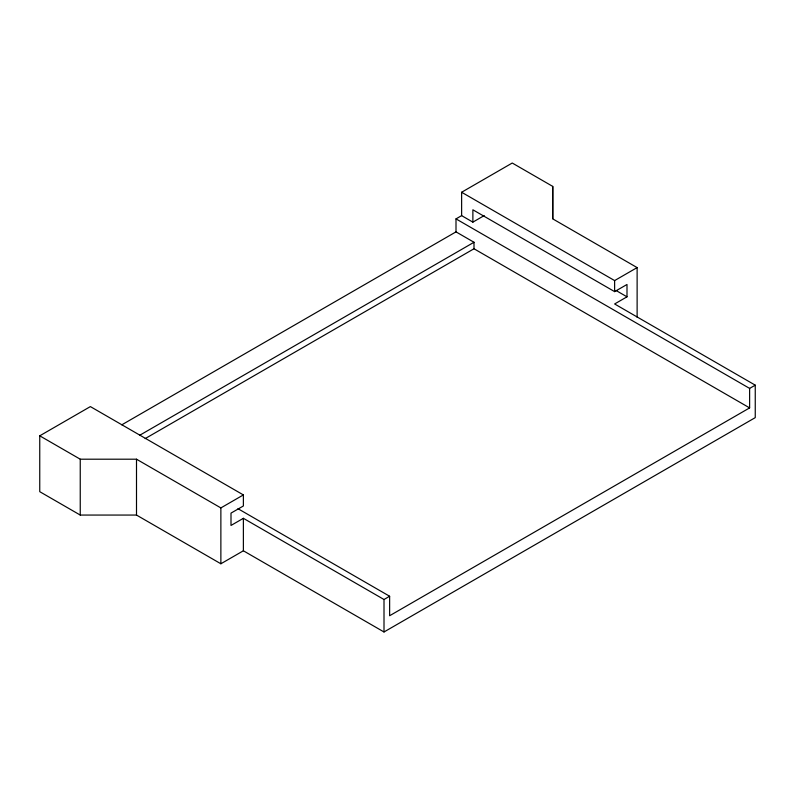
<?xml version="1.0" encoding="UTF-8"?>
<svg xmlns="http://www.w3.org/2000/svg" width="795" height="795" viewBox="0 0 795 795"><rect width="100%" height="100%" fill="white"/><g stroke="black" fill="none" stroke-linecap="round" stroke-linejoin="round"><path stroke-width="1.19" d="M755.25 385.158L749.625 388.407L749.625 407.895L389.63 615.737L389.63 596.25L384.005 599.5L243.379 518.31L230.997 525.455L230.997 513.113L243.379 505.968L243.379 494.927L90.372 406.593L39.75 435.819L39.75 491.678L80.245 515.061L136.502 515.061L220.871 563.774L243.379 550.786L384.005 631.975L755.25 417.633L755.25 385.158L614.624 303.968L626.997 296.823L626.997 284.481L614.624 291.626L472.876 209.791L472.876 222.133L461.627 215.634L456.002 218.883L456.002 231.872L121.794 424.828M80.245 515.061L80.245 459.202L39.75 435.819M136.502 515.061L136.502 459.202L80.245 459.202M220.871 563.774L220.871 507.916L243.379 494.927M243.379 550.786L243.379 518.31M384.005 631.975L384.005 599.5M461.627 215.634L461.627 192.251L512.248 163.025L552.754 186.408L552.754 218.883L637.123 267.597L637.123 317.245M145.167 438.611L473.999 248.765L473.999 242.266L456.002 231.872M552.754 218.685L552.754 186.408M614.624 291.626L614.624 280.585L637.123 267.597M472.876 222.133L484.215 215.584M139.791 435.223L473.999 242.266M461.627 192.251L614.624 280.585M616.264 290.622L626.997 296.823M456.002 218.883L749.625 388.407M473.999 248.765L749.625 407.895M237.973 508.691L389.63 596.25M136.502 459.202L220.871 507.916"/></g></svg>
